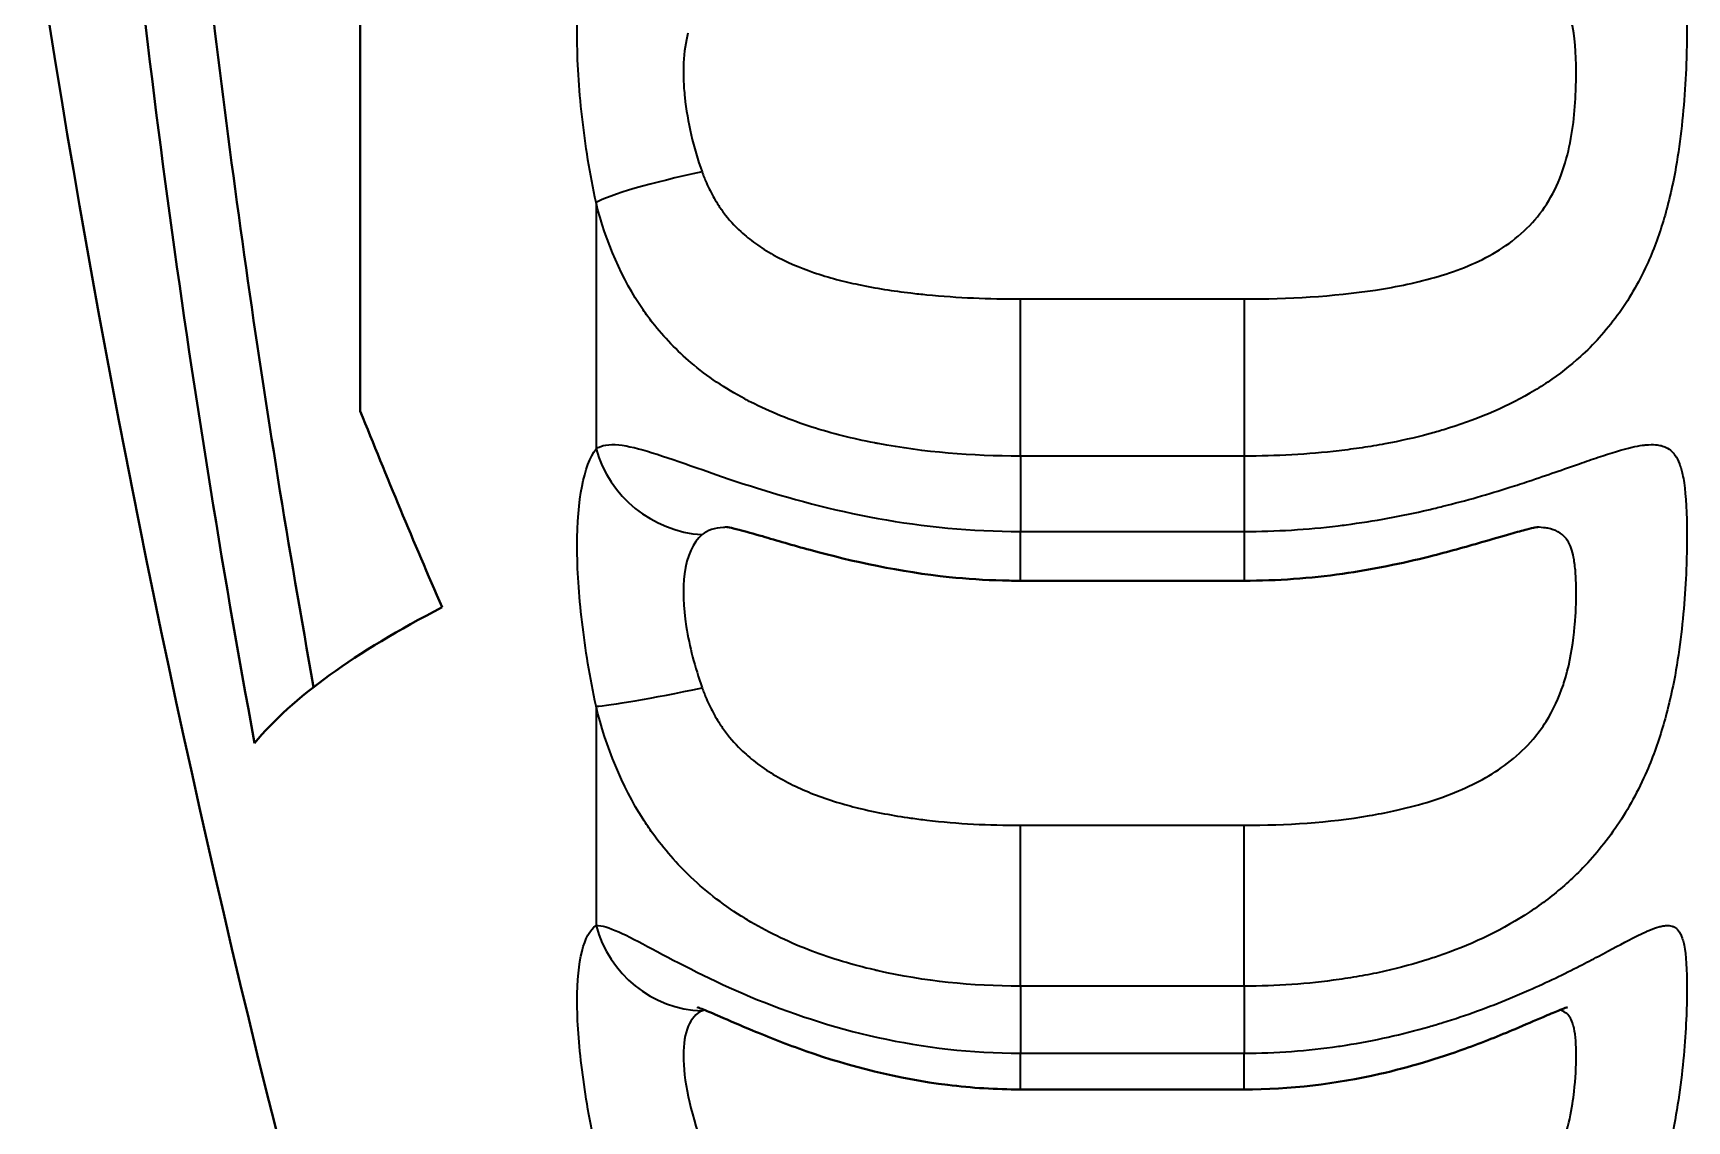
# Model space of a CAD drawing. Header units: millimetres. Extents: x 0 to 3364, y 0 to 2376.
# Drawn here: x 1916.31 to 1923.67, y 1272.85 to 1277.7 of the extents above; entities that cross this region are included whole.
import ezdxf

# ---------------------------------------------------------------- set-up
doc = ezdxf.new("R2010")
doc.units = ezdxf.units.MM
doc.header["$LTSCALE"] = 4
doc.layers.add('가시적인 것(ISO)', color=3, linetype='Continuous', lineweight=40, true_color=0x00ff00)
doc.layers.add('가시적인 좁은 것(ISO)', color=3, linetype='Continuous', lineweight=35, true_color=0x00ff00)

msp = doc.modelspace()

# ---------------------------------------------------------------- linework, layer by layer
at = {"layer": '가시적인 것(ISO)'}
for p, q in [((1917.7671, 1276.0113), (1917.7671, 1293.8087)), ((1920.7062, 1275.2562), (1921.7023, 1275.2562)), ((1920.7062, 1272.9907), (1921.7023, 1272.9907))]:
    msp.add_line(p, q, dxfattribs=at)
msp.add_arc((1972.5715, 1286.6988), 56.9, 188.59128, 198.96285, dxfattribs=at)
for centre, major_axis, ratio, start_param, end_param in [((1972.5715, 1283.7189), (-56.1173, 0), 0.948483, 0.081248, 0.173445), ((1972.5715, 1283.7189), (-55.8131, 0), 0.948483, 0.098253, 0.169616), ((1972.5715, 1286.6988), (-56.9, 0), 0.69853, 0.272243, 0.295127), ((1972.5715, 1274.0711), (-55.4665, 0), 0.100451, 6.090498, 6.200142)]:
    msp.add_ellipse(centre, major_axis=major_axis, ratio=ratio, start_param=start_param, end_param=end_param, dxfattribs=at)
for points, knots in [([(1920.7062, 1275.2562), (1920.6797, 1275.2562), (1920.6531, 1275.2566), (1920.547, 1275.2594), (1920.4675, 1275.2647), (1920.173, 1275.295), (1919.9578, 1275.342), (1919.6941, 1275.414), (1919.6209, 1275.4358), (1919.5184, 1275.4656), (1919.4822, 1275.4758), (1919.436, 1275.4876), (1919.4212, 1275.491), (1919.4052, 1275.4942), (1919.401, 1275.4949), (1919.399, 1275.4952), (1919.3986, 1275.4952), (1919.3986, 1275.4952)], [0, 0, 0, 0, 0.0079553, 0.0079553, 0.0318582, 0.0318582, 0.0974532, 0.0974532, 0.1241222, 0.1241222, 0.1406902, 0.1406902, 0.1507646, 0.1507646, 0.1569944, 0.1569944, 0.1585253, 0.1585253, 0.1585253, 0.1585253]), ([(1923.0099, 1275.4952), (1923.0099, 1275.4952), (1923.0099, 1275.4952), (1923.0099, 1275.4952), (1923.0054, 1275.4946), (1922.9892, 1275.4915), (1922.9763, 1275.4886), (1922.9412, 1275.4798), (1922.917, 1275.4731), (1922.8513, 1275.4544), (1922.8067, 1275.4412), (1922.6881, 1275.4068), (1922.61, 1275.3848), (1922.4058, 1275.3336), (1922.2742, 1275.3064), (1921.9972, 1275.2672), (1921.8493, 1275.2562), (1921.7023, 1275.2562)], [0.0084462, 0.0084462, 0.0084462, 0.0084462, 0.0084663, 0.0084663, 0.0166222, 0.0166222, 0.0258221, 0.0258221, 0.037866, 0.037866, 0.0556518, 0.0556518, 0.0827245, 0.0827245, 0.1238736, 0.1238736, 0.1679695, 0.1679695, 0.1679695, 0.1679695]), ([(1920.7062, 1272.9907), (1920.5981, 1272.9907), (1920.4896, 1272.9976), (1920.163, 1273.0375), (1919.9449, 1273.0937), (1919.667, 1273.191), (1919.586, 1273.2231), (1919.4601, 1273.2759), (1919.4106, 1273.2976), (1919.3401, 1273.3279), (1919.3146, 1273.3387), (1919.2844, 1273.3506), (1919.276, 1273.3537), (1919.2689, 1273.3561), (1919.2675, 1273.3565), (1919.2675, 1273.3565)], [0, 0, 0, 0, 0.0324335, 0.0324335, 0.099255, 0.099255, 0.1283185, 0.1283185, 0.1494176, 0.1494176, 0.1635651, 0.1635651, 0.1721558, 0.1721558, 0.1769199, 0.1769199, 0.1769199, 0.1769199]), ([(1923.1425, 1273.357), (1923.141, 1273.3566), (1923.1388, 1273.3559), (1923.1251, 1273.351), (1923.114, 1273.3467), (1923.0822, 1273.3338), (1923.0592, 1273.324), (1922.9969, 1273.2971), (1922.9546, 1273.2787), (1922.8409, 1273.2307), (1922.7648, 1273.2001), (1922.5666, 1273.1286), (1922.438, 1273.0896), (1922.1121, 1273.0156), (1921.9059, 1272.9907), (1921.7023, 1272.9907)], [0.0192865, 0.0192865, 0.0192865, 0.0192865, 0.0266841, 0.0266841, 0.0355698, 0.0355698, 0.0480232, 0.0480232, 0.0661664, 0.0661664, 0.0938928, 0.0938928, 0.1353505, 0.1353505, 0.1964544, 0.1964544, 0.1964544, 0.1964544])]:
    msp.add_open_spline(points, degree=3, knots=knots, dxfattribs=at)
at = {"layer": '가시적인 좁은 것(ISO)'}
for p, q in [((1918.8167, 1276.9404), (1918.8167, 1275.8443)), ((1920.7062, 1276.5112), (1921.7023, 1276.5112)), ((1920.7062, 1275.8111), (1920.7062, 1276.5112)), ((1921.7023, 1276.5112), (1921.7023, 1275.8111)), ((1920.7062, 1275.8111), (1920.7062, 1275.4757)), ((1921.7023, 1275.8111), (1920.7062, 1275.8111)), ((1921.7023, 1275.8111), (1921.7023, 1275.4757)), ((1920.7062, 1275.2562), (1920.7062, 1275.4757)), ((1920.7062, 1275.4757), (1921.7023, 1275.4757)), ((1921.7023, 1275.4757), (1921.7023, 1275.2562)), ((1918.8167, 1274.6974), (1918.8167, 1273.7208)), ((1920.7062, 1274.1671), (1921.7023, 1274.1671)), ((1920.7062, 1273.4509), (1920.7062, 1274.1671)), ((1921.7023, 1273.4509), (1921.7023, 1274.1671)), ((1920.7062, 1273.4509), (1920.7062, 1273.1521)), ((1921.7023, 1273.4509), (1920.7062, 1273.4509)), ((1921.7023, 1273.4509), (1921.7023, 1273.1521)), ((1920.7062, 1273.1292), (1920.7062, 1273.1521)), ((1920.7062, 1273.1521), (1921.7023, 1273.1521)), ((1921.7023, 1273.1292), (1921.7023, 1273.1521)), ((1920.7062, 1272.9907), (1920.7062, 1273.1292)), ((1921.7023, 1272.9907), (1921.7023, 1273.1292))]:
    msp.add_line(p, q, dxfattribs=at)
for centre, major_axis, ratio, start_param, end_param in [((1919.2891, 1277.0261), (-0.4892, -0.1036), 0.099392, 4.691347, 5.998528), ((1919.2891, 1275.9397), (0.4061, -0.2917), 0.935511, 3.996899, 5.30408), ((1919.5224, 1274.9598), (0.1945, -0.5245), 0.475723, 3.308853, 3.876547), ((1919.2891, 1274.8028), (-0.4892, -0.1032), 0.045587, 0.254002, 1.561184), ((1919.2891, 1273.8349), (-0.2884, 0.4085), 0.967648, 1.204121, 2.511302), ((1919.562, 1272.7553), (0.2765, -0.5835), 0.384732, 3.12552, 3.823887), ((1919.5755, 1272.671), (0.3003, -0.6501), 0.331793, 3.764099, 4.449038)]:
    msp.add_ellipse(centre, major_axis=major_axis, ratio=ratio, start_param=start_param, end_param=end_param, dxfattribs=at)
for points, knots in [([(1921.7023, 1278.0458), (1921.8445, 1278.0458), (1921.9842, 1278.0527), (1922.1215, 1278.0656), (1922.1331, 1278.0667), (1922.1447, 1278.0678), (1922.1563, 1278.069), (1922.2816, 1278.0816), (1922.4058, 1278.0994), (1922.5233, 1278.1195), (1922.5449, 1278.1232), (1922.5664, 1278.127), (1922.5876, 1278.1309), (1922.6919, 1278.1499), (1922.7916, 1278.1706), (1922.886, 1278.1908), (1922.9145, 1278.1969), (1922.9425, 1278.203), (1922.97, 1278.2089), (1923.0518, 1278.2265), (1923.1268, 1278.2425), (1923.1953, 1278.2548), (1923.2245, 1278.26), (1923.2525, 1278.2646), (1923.2794, 1278.2683), (1923.3367, 1278.2761), (1923.387, 1278.2796), (1923.4307, 1278.277), (1923.4468, 1278.276), (1923.462, 1278.2741), (1923.4764, 1278.2713), (1923.4819, 1278.2702), (1923.4874, 1278.269), (1923.4926, 1278.2676), (1923.5079, 1278.2636), (1923.522, 1278.2584), (1923.535, 1278.2519), (1923.5438, 1278.2474), (1923.552, 1278.2424), (1923.5598, 1278.2367), (1923.5676, 1278.2309), (1923.5748, 1278.2246), (1923.5816, 1278.2175), (1923.5907, 1278.2081), (1923.599, 1278.1974), (1923.6065, 1278.1853), (1923.6081, 1278.1828), (1923.6096, 1278.1801), (1923.6111, 1278.1775), (1923.615, 1278.1707), (1923.6186, 1278.1635), (1923.6221, 1278.1559), (1923.6293, 1278.14), (1923.6355, 1278.1224), (1923.641, 1278.103), (1923.6437, 1278.0934), (1923.6462, 1278.0832), (1923.6485, 1278.0727), (1923.6508, 1278.0621), (1923.6529, 1278.0511), (1923.6548, 1278.0397), (1923.6573, 1278.0249), (1923.6596, 1278.0094), (1923.6615, 1277.9931), (1923.6704, 1277.9195), (1923.6742, 1277.8295), (1923.6743, 1277.7285), (1923.6743, 1277.6977), (1923.674, 1277.6655), (1923.6733, 1277.6325), (1923.673, 1277.616), (1923.6725, 1277.5994), (1923.672, 1277.5826), (1923.67, 1277.5219), (1923.6667, 1277.4599), (1923.662, 1277.3971), (1923.6527, 1277.276), (1923.637, 1277.1491), (1923.6125, 1277.0308), (1923.604, 1276.9897), (1923.5944, 1276.9493), (1923.5836, 1276.9096), (1923.5791, 1276.8932), (1923.5745, 1276.8769), (1923.5696, 1276.8607), (1923.5489, 1276.7923), (1923.5244, 1276.7261), (1923.4958, 1276.6633), (1923.4769, 1276.622), (1923.4564, 1276.5823), (1923.4342, 1276.5444), (1923.3909, 1276.47), (1923.3408, 1276.4014), (1923.284, 1276.3388), (1923.2573, 1276.3092), (1923.2292, 1276.2813), (1923.2, 1276.2548), (1923.1544, 1276.2135), (1923.1057, 1276.1756), (1923.0543, 1276.141), (1923.0287, 1276.1237), (1923.0023, 1276.1072), (1922.9752, 1276.0914), (1922.8574, 1276.023), (1922.7294, 1275.9701), (1922.5916, 1275.9288), (1922.57, 1275.9223), (1922.5482, 1275.9161), (1922.5262, 1275.9102), (1922.4617, 1275.8929), (1922.3959, 1275.8782), (1922.3291, 1275.8657), (1922.2957, 1275.8595), (1922.262, 1275.8539), (1922.228, 1275.8488), (1922.194, 1275.8437), (1922.1597, 1275.8391), (1922.1252, 1275.8351), (1922.0561, 1275.827), (1921.986, 1275.821), (1921.9153, 1275.817), (1921.8446, 1275.813), (1921.7735, 1275.8111), (1921.7023, 1275.8111)], [0, 0, 0, 0, 0.000420749, 0.000420749, 0.000420749, 0.000456315, 0.000456315, 0.000456315, 0.000841498, 0.000841498, 0.000841498, 0.000912616, 0.000912616, 0.000912616, 0.001262247, 0.001262247, 0.001262247, 0.001368007, 0.001368007, 0.001368007, 0.001682996, 0.001682996, 0.001682996, 0.001817418, 0.001817418, 0.001817418, 0.002103745, 0.002103745, 0.002103745, 0.002208932, 0.002208932, 0.002208932, 0.002249619, 0.002249619, 0.002249619, 0.002366713, 0.002366713, 0.002366713, 0.002445604, 0.002445604, 0.002445604, 0.002524494, 0.002524494, 0.002524494, 0.002629681, 0.002629681, 0.002629681, 0.002651956, 0.002651956, 0.002651956, 0.002708572, 0.002708572, 0.002708572, 0.002826907, 0.002826907, 0.002826907, 0.002886075, 0.002886075, 0.002886075, 0.002945243, 0.002945243, 0.002945243, 0.003021559, 0.003021559, 0.003021559, 0.003365992, 0.003365992, 0.003365992, 0.003471179, 0.003471179, 0.003471179, 0.003523773, 0.003523773, 0.003523773, 0.003713713, 0.003713713, 0.003713713, 0.004080236, 0.004080236, 0.004080236, 0.00420749, 0.00420749, 0.00420749, 0.004260084, 0.004260084, 0.004260084, 0.004482243, 0.004482243, 0.004482243, 0.004628239, 0.004628239, 0.004628239, 0.004914142, 0.004914142, 0.004914142, 0.005048988, 0.005048988, 0.005048988, 0.005259363, 0.005259363, 0.005259363, 0.005364122, 0.005364122, 0.005364122, 0.005819028, 0.005819028, 0.005819028, 0.005890486, 0.005890486, 0.005890486, 0.006100861, 0.006100861, 0.006100861, 0.006206048, 0.006206048, 0.006206048, 0.006311235, 0.006311235, 0.006311235, 0.00652161, 0.00652161, 0.00652161, 0.006731984, 0.006731984, 0.006731984, 0.006731984]), ([(1918.8167, 1276.9404), (1918.7897, 1277.0679), (1918.769, 1277.1953), (1918.7546, 1277.3224), (1918.7402, 1277.4496), (1918.7327, 1277.5713), (1918.7327, 1277.685), (1918.7326, 1277.9124), (1918.7627, 1278.0956), (1918.8167, 1278.2062)], [0, 0, 0, 0, 0.000387646, 0.000387646, 0.000387646, 0.000775291, 0.000775291, 0.000775291, 0.001550582, 0.001550582, 0.001550582, 0.001550582]), ([(1923.1702, 1277.6954), (1923.1632, 1277.74), (1923.152, 1277.7785), (1923.1339, 1277.8088), (1923.1298, 1277.8158), (1923.1253, 1277.8223), (1923.1204, 1277.8284), (1923.1014, 1277.8522), (1923.0763, 1277.8698), (1923.0451, 1277.8815), (1923.0334, 1277.8859), (1923.0209, 1277.8895), (1923.0078, 1277.8924), (1922.9726, 1277.9002), (1922.9321, 1277.9031), (1922.8874, 1277.9031)], [0.0023666437, 0.0023666437, 0.0023666437, 0.0023666437, 0.0025620502, 0.0025620502, 0.0025620502, 0.002607049, 0.002607049, 0.002607049, 0.0027819645, 0.0027819645, 0.0027819645, 0.0028474542, 0.0028474542, 0.0028474542, 0.003023264, 0.003023264, 0.003023264, 0.003023264]), ([(1919.2258, 1277.6952), (1919.2156, 1277.6559), (1919.2092, 1277.6114), (1919.2068, 1277.5631), (1919.2061, 1277.5489), (1919.2058, 1277.5345), (1919.2058, 1277.5197), (1919.2058, 1277.5093), (1919.206, 1277.4988), (1919.2063, 1277.4881), (1919.2072, 1277.4623), (1919.209, 1277.4358), (1919.2119, 1277.4089), (1919.2175, 1277.3551), (1919.2273, 1277.2984), (1919.2404, 1277.2427), (1919.2535, 1277.187), (1919.2698, 1277.1317), (1919.2891, 1277.0769)], [0.0002450917, 0.0002450917, 0.0002450917, 0.0002450917, 0.0004186104, 0.0004186104, 0.0004186104, 0.0004694222, 0.0004694222, 0.0004694222, 0.0005053697, 0.0005053697, 0.0005053697, 0.0005921291, 0.0005921291, 0.0005921291, 0.0007656478, 0.0007656478, 0.0007656478, 0.0009391665, 0.0009391665, 0.0009391665, 0.0009391665]), ([(1921.7023, 1276.5112), (1921.8997, 1276.5112), (1922.0965, 1276.522), (1922.3828, 1276.5654), (1922.4768, 1276.5847), (1922.6574, 1276.6386), (1922.745, 1276.6735), (1922.9036, 1276.7681), (1922.9753, 1276.8291), (1923.0859, 1276.9817), (1923.124, 1277.0738), (1923.169, 1277.2677), (1923.1773, 1277.3645), (1923.1832, 1277.5459), (1923.1809, 1277.6279), (1923.1702, 1277.6954)], [0, 0, 0, 0, 0.000591661, 0.000591661, 0.000887491, 0.000887491, 0.001183322, 0.001183322, 0.001479152, 0.001479152, 0.001774983, 0.001774983, 0.002070813, 0.002070813, 0.002366644, 0.002366644, 0.002366644, 0.002366644]), ([(1919.2891, 1277.0769), (1919.2949, 1277.0606), (1919.3012, 1277.0445), (1919.3081, 1277.0286), (1919.3184, 1277.0049), (1919.33, 1276.9818), (1919.3428, 1276.9596), (1919.3492, 1276.9485), (1919.3559, 1276.9377), (1919.3629, 1276.9271), (1919.3664, 1276.9218), (1919.3699, 1276.9166), (1919.3735, 1276.9115), (1919.3772, 1276.9063), (1919.3809, 1276.9013), (1919.3846, 1276.8963), (1919.4078, 1276.8655), (1919.4335, 1276.8371), (1919.4615, 1276.8114), (1919.482, 1276.7926), (1919.5038, 1276.775), (1919.5264, 1276.7587), (1919.5521, 1276.7402), (1919.5788, 1276.7233), (1919.6062, 1276.7081), (1919.6628, 1276.6765), (1919.7229, 1276.651), (1919.7856, 1276.6295), (1919.8192, 1276.618), (1919.8531, 1276.6078), (1919.8875, 1276.5986), (1919.9198, 1276.5899), (1919.9526, 1276.5822), (1919.9856, 1276.5752), (1920.062, 1276.5591), (1920.1394, 1276.5472), (1920.2188, 1276.5378), (1920.2425, 1276.535), (1920.2662, 1276.5325), (1920.2899, 1276.5301), (1920.4274, 1276.5168), (1920.5662, 1276.5112), (1920.7062, 1276.5112)], [0.002610222, 0.002610222, 0.002610222, 0.002610222, 0.002662712, 0.002662712, 0.002662712, 0.002741446, 0.002741446, 0.002741446, 0.002780813, 0.002780813, 0.002780813, 0.002800497, 0.002800497, 0.002800497, 0.00282018, 0.00282018, 0.00282018, 0.002941456, 0.002941456, 0.002941456, 0.003030138, 0.003030138, 0.003030138, 0.003130664, 0.003130664, 0.003130664, 0.00333862, 0.00333862, 0.00333862, 0.003450054, 0.003450054, 0.003450054, 0.003555033, 0.003555033, 0.003555033, 0.003797578, 0.003797578, 0.003797578, 0.00386997, 0.00386997, 0.00386997, 0.004289886, 0.004289886, 0.004289886, 0.004289886]), ([(1920.7062, 1275.8111), (1920.4894, 1275.8111), (1920.2784, 1275.8284), (1920.0733, 1275.867), (1920.0676, 1275.868), (1920.062, 1275.8691), (1920.0564, 1275.8702), (1919.9596, 1275.889), (1919.8667, 1275.9121), (1919.7772, 1275.9408), (1919.6826, 1275.9712), (1919.5921, 1276.0078), (1919.5062, 1276.0517), (1919.497, 1276.0564), (1919.4878, 1276.0612), (1919.4787, 1276.0661), (1919.3921, 1276.1125), (1919.3122, 1276.166), (1919.2395, 1276.2276), (1919.1772, 1276.2804), (1919.1193, 1276.3402), (1919.0682, 1276.4055), (1919.0609, 1276.4148), (1919.0537, 1276.4243), (1919.0467, 1276.4338), (1919.0397, 1276.4434), (1919.0328, 1276.4531), (1919.026, 1276.4629), (1918.9314, 1276.6), (1918.8617, 1276.763), (1918.8167, 1276.9404)], [0, 0, 0, 0, 0.000641191, 0.000641191, 0.000641191, 0.00065882, 0.00065882, 0.00065882, 0.000961786, 0.000961786, 0.000961786, 0.001282382, 0.001282382, 0.001282382, 0.001316763, 0.001316763, 0.001316763, 0.001643352, 0.001643352, 0.001643352, 0.001923573, 0.001923573, 0.001923573, 0.001963585, 0.001963585, 0.001963585, 0.002003722, 0.002003722, 0.002003722, 0.002564764, 0.002564764, 0.002564764, 0.002564764]), ([(1918.8167, 1274.6974), (1918.7897, 1274.8254), (1918.769, 1274.9504), (1918.7546, 1275.0724), (1918.7402, 1275.1943), (1918.7327, 1275.308), (1918.7327, 1275.411), (1918.7326, 1275.6171), (1918.7627, 1275.7691), (1918.8167, 1275.8443)], [0, 0, 0, 0, 0.000387646, 0.000387646, 0.000387646, 0.000775291, 0.000775291, 0.000775291, 0.001550582, 0.001550582, 0.001550582, 0.001550582]), ([(1918.8167, 1275.8443), (1918.8423, 1275.8608), (1918.8758, 1275.8655), (1918.9593, 1275.8572), (1919.0089, 1275.8445), (1919.1839, 1275.79), (1919.3331, 1275.733), (1919.675, 1275.6235), (1919.8687, 1275.5705), (1920.2745, 1275.4969), (1920.4898, 1275.4757), (1920.7062, 1275.4757)], [0.004174723, 0.004174723, 0.004174723, 0.004174723, 0.004494381, 0.004494381, 0.004814039, 0.004814039, 0.005453354, 0.005453354, 0.006092669, 0.006092669, 0.006731984, 0.006731984, 0.006731984, 0.006731984]), ([(1921.7023, 1275.4757), (1921.8445, 1275.4757), (1921.9842, 1275.4845), (1922.1215, 1275.5011), (1922.1331, 1275.5025), (1922.1447, 1275.504), (1922.1563, 1275.5055), (1922.2816, 1275.5219), (1922.4058, 1275.5451), (1922.5233, 1275.5722), (1922.5449, 1275.5773), (1922.5664, 1275.5824), (1922.5876, 1275.5877), (1922.6919, 1275.6135), (1922.7916, 1275.6425), (1922.886, 1275.6724), (1922.9145, 1275.6814), (1922.9425, 1275.6905), (1922.97, 1275.6997), (1923.0518, 1275.7268), (1923.1268, 1275.7534), (1923.1953, 1275.7773), (1923.2245, 1275.7875), (1923.2525, 1275.7972), (1923.2794, 1275.8062), (1923.3367, 1275.8255), (1923.387, 1275.8411), (1923.4307, 1275.851), (1923.4468, 1275.8547), (1923.462, 1275.8575), (1923.4764, 1275.8595), (1923.4819, 1275.8603), (1923.4874, 1275.8609), (1923.4926, 1275.8614), (1923.5079, 1275.8628), (1923.522, 1275.8631), (1923.535, 1275.862), (1923.5438, 1275.8613), (1923.552, 1275.8599), (1923.5598, 1275.8579), (1923.5676, 1275.8559), (1923.5748, 1275.8533), (1923.5816, 1275.8499), (1923.5907, 1275.8455), (1923.599, 1275.8397), (1923.6065, 1275.8326), (1923.6081, 1275.831), (1923.6096, 1275.8295), (1923.6111, 1275.8278), (1923.615, 1275.8237), (1923.6186, 1275.8191), (1923.6221, 1275.8141), (1923.6293, 1275.8037), (1923.6355, 1275.7915), (1923.641, 1275.7775), (1923.6437, 1275.7704), (1923.6462, 1275.7629), (1923.6485, 1275.755), (1923.6508, 1275.747), (1923.6529, 1275.7385), (1923.6548, 1275.7296), (1923.6573, 1275.718), (1923.6596, 1275.7057), (1923.6615, 1275.6924), (1923.6704, 1275.6328), (1923.6742, 1275.5551), (1923.6743, 1275.4637), (1923.6743, 1275.4358), (1923.674, 1275.4063), (1923.6733, 1275.3758), (1923.673, 1275.3605), (1923.6725, 1275.345), (1923.672, 1275.3293), (1923.67, 1275.2725), (1923.6667, 1275.2134), (1923.662, 1275.1528), (1923.6527, 1275.0357), (1923.637, 1274.9096), (1923.6125, 1274.7896), (1923.604, 1274.7479), (1923.5944, 1274.7066), (1923.5836, 1274.6658), (1923.5791, 1274.6489), (1923.5745, 1274.6321), (1923.5696, 1274.6153), (1923.5489, 1274.5446), (1923.5244, 1274.4753), (1923.4958, 1274.4089), (1923.4769, 1274.3652), (1923.4564, 1274.3229), (1923.4342, 1274.2822), (1923.3909, 1274.2025), (1923.3408, 1274.1279), (1923.284, 1274.059), (1923.2573, 1274.0265), (1923.2292, 1273.9956), (1923.2, 1273.9661), (1923.1544, 1273.9201), (1923.1057, 1273.8776), (1923.0543, 1273.8383), (1923.0287, 1273.8187), (1923.0023, 1273.7999), (1922.9752, 1273.7819), (1922.8574, 1273.7036), (1922.7294, 1273.6418), (1922.5916, 1273.5928), (1922.57, 1273.5851), (1922.5482, 1273.5778), (1922.5262, 1273.5708), (1922.4617, 1273.5501), (1922.3959, 1273.5324), (1922.3291, 1273.5174), (1922.2957, 1273.5099), (1922.262, 1273.5031), (1922.228, 1273.4969), (1922.194, 1273.4907), (1922.1597, 1273.4852), (1922.1252, 1273.4803), (1922.0561, 1273.4704), (1921.986, 1273.4631), (1921.9153, 1273.4582), (1921.8446, 1273.4533), (1921.7735, 1273.4509), (1921.7023, 1273.4509)], [0, 0, 0, 0, 0.000420749, 0.000420749, 0.000420749, 0.000456315, 0.000456315, 0.000456315, 0.000841498, 0.000841498, 0.000841498, 0.000912616, 0.000912616, 0.000912616, 0.001262247, 0.001262247, 0.001262247, 0.001368007, 0.001368007, 0.001368007, 0.001682996, 0.001682996, 0.001682996, 0.001817418, 0.001817418, 0.001817418, 0.002103745, 0.002103745, 0.002103745, 0.002208932, 0.002208932, 0.002208932, 0.002249619, 0.002249619, 0.002249619, 0.002366713, 0.002366713, 0.002366713, 0.002445604, 0.002445604, 0.002445604, 0.002524494, 0.002524494, 0.002524494, 0.002629681, 0.002629681, 0.002629681, 0.002651956, 0.002651956, 0.002651956, 0.002708572, 0.002708572, 0.002708572, 0.002826907, 0.002826907, 0.002826907, 0.002886075, 0.002886075, 0.002886075, 0.002945243, 0.002945243, 0.002945243, 0.003021559, 0.003021559, 0.003021559, 0.003365992, 0.003365992, 0.003365992, 0.003471179, 0.003471179, 0.003471179, 0.003523773, 0.003523773, 0.003523773, 0.003713713, 0.003713713, 0.003713713, 0.004080236, 0.004080236, 0.004080236, 0.00420749, 0.00420749, 0.00420749, 0.004260084, 0.004260084, 0.004260084, 0.004482243, 0.004482243, 0.004482243, 0.004628239, 0.004628239, 0.004628239, 0.004914142, 0.004914142, 0.004914142, 0.005048988, 0.005048988, 0.005048988, 0.005259363, 0.005259363, 0.005259363, 0.005364122, 0.005364122, 0.005364122, 0.005819028, 0.005819028, 0.005819028, 0.005890486, 0.005890486, 0.005890486, 0.006100861, 0.006100861, 0.006100861, 0.006206048, 0.006206048, 0.006206048, 0.006311235, 0.006311235, 0.006311235, 0.00652161, 0.00652161, 0.00652161, 0.006731984, 0.006731984, 0.006731984, 0.006731984]), ([(1919.4036, 1275.4945), (1919.397, 1275.4944), (1919.3906, 1275.4941), (1919.3844, 1275.4937), (1919.3444, 1275.4908), (1919.3121, 1275.4809), (1919.2891, 1275.4616)], [0.0014350318, 0.0014350318, 0.0014350318, 0.0014350318, 0.0014675089, 0.0014675089, 0.0014675089, 0.001677153, 0.001677153, 0.001677153, 0.001677153]), ([(1923.1788, 1275.2869), (1923.1772, 1275.3094), (1923.1749, 1275.3303), (1923.1717, 1275.3493), (1923.1665, 1275.38), (1923.1589, 1275.4062), (1923.1471, 1275.4274), (1923.1432, 1275.4345), (1923.1388, 1275.441), (1923.1339, 1275.4469), (1923.1152, 1275.4696), (1923.0892, 1275.4834), (1923.0545, 1275.4899), (1923.0514, 1275.4905), (1923.0483, 1275.491), (1923.0451, 1275.4914), (1923.0327, 1275.4932), (1923.0194, 1275.4942), (1923.0054, 1275.4945)], [0.002255358, 0.002255358, 0.002255358, 0.002255358, 0.0023529535, 0.0023529535, 0.0023529535, 0.002509674, 0.002509674, 0.002509674, 0.0025621266, 0.0025621266, 0.0025621266, 0.00276399, 0.00276399, 0.00276399, 0.0027818134, 0.0027818134, 0.0027818134, 0.0028512859, 0.0028512859, 0.0028512859, 0.0028512859]), ([(1919.2108, 1275.2869), (1919.2022, 1275.2206), (1919.2049, 1275.1395), (1919.2324, 1274.9643), (1919.2567, 1274.8717), (1919.2891, 1274.7796)], [0.0003578551, 0.0003578551, 0.0003578551, 0.0003578551, 0.0006485108, 0.0006485108, 0.0009391665, 0.0009391665, 0.0009391665, 0.0009391665]), ([(1921.7023, 1274.1671), (1921.8904, 1274.1671), (1922.0781, 1274.1793), (1922.2605, 1274.2103), (1922.2969, 1274.2166), (1922.3332, 1274.2236), (1922.3693, 1274.2314), (1922.4687, 1274.2531), (1922.5644, 1274.281), (1922.657, 1274.3199), (1922.699, 1274.3376), (1922.7397, 1274.3574), (1922.7787, 1274.3798), (1922.8169, 1274.4017), (1922.8538, 1274.4262), (1922.8886, 1274.4539), (1922.9252, 1274.483), (1922.9589, 1274.5152), (1922.9892, 1274.5507), (1923.0102, 1274.5753), (1923.0298, 1274.6016), (1923.0474, 1274.6296), (1923.0795, 1274.6803), (1923.105, 1274.7359), (1923.124, 1274.793), (1923.1279, 1274.8048), (1923.1315, 1274.8166), (1923.1349, 1274.8285), (1923.1539, 1274.8947), (1923.1653, 1274.9633), (1923.1721, 1275.0271), (1923.1732, 1275.038), (1923.1742, 1275.0487), (1923.1751, 1275.0594), (1923.1795, 1275.111), (1923.1813, 1275.1606), (1923.1813, 1275.2057), (1923.1813, 1275.2344), (1923.1805, 1275.2616), (1923.1788, 1275.2869)], [0, 0, 0, 0, 0.00056384, 0.00056384, 0.00056384, 0.000676578, 0.000676578, 0.000676578, 0.000986851, 0.000986851, 0.000986851, 0.001127679, 0.001127679, 0.001127679, 0.001265293, 0.001265293, 0.001265293, 0.001409599, 0.001409599, 0.001409599, 0.001509663, 0.001509663, 0.001509663, 0.001691519, 0.001691519, 0.001691519, 0.00172898, 0.00172898, 0.00172898, 0.001937899, 0.001937899, 0.001937899, 0.001973438, 0.001973438, 0.001973438, 0.002145509, 0.002145509, 0.002145509, 0.002255358, 0.002255358, 0.002255358, 0.002255358]), ([(1919.2891, 1274.7796), (1919.2949, 1274.7632), (1919.3012, 1274.7469), (1919.3081, 1274.7308), (1919.3184, 1274.7068), (1919.33, 1274.6832), (1919.3428, 1274.6604), (1919.3492, 1274.649), (1919.3559, 1274.6378), (1919.3629, 1274.6268), (1919.3664, 1274.6213), (1919.3699, 1274.6159), (1919.3735, 1274.6106), (1919.3772, 1274.6052), (1919.3809, 1274.6), (1919.3846, 1274.5947), (1919.4078, 1274.5626), (1919.4335, 1274.5328), (1919.4615, 1274.5054), (1919.482, 1274.4853), (1919.5038, 1274.4664), (1919.5264, 1274.4488), (1919.5521, 1274.4288), (1919.5788, 1274.4105), (1919.6062, 1274.3937), (1919.6628, 1274.3591), (1919.7229, 1274.3305), (1919.7856, 1274.3061), (1919.8192, 1274.2931), (1919.8531, 1274.2814), (1919.8875, 1274.2708), (1919.9198, 1274.2609), (1919.9526, 1274.2519), (1919.9856, 1274.2437), (1920.062, 1274.2249), (1920.1394, 1274.2107), (1920.2188, 1274.1995), (1920.2425, 1274.1961), (1920.2662, 1274.193), (1920.2899, 1274.1903), (1920.4274, 1274.1741), (1920.5662, 1274.1671), (1920.7062, 1274.1671)], [0.002610222, 0.002610222, 0.002610222, 0.002610222, 0.002662712, 0.002662712, 0.002662712, 0.002741446, 0.002741446, 0.002741446, 0.002780813, 0.002780813, 0.002780813, 0.002800497, 0.002800497, 0.002800497, 0.00282018, 0.00282018, 0.00282018, 0.002941456, 0.002941456, 0.002941456, 0.003030138, 0.003030138, 0.003030138, 0.003130664, 0.003130664, 0.003130664, 0.00333862, 0.00333862, 0.00333862, 0.003450054, 0.003450054, 0.003450054, 0.003555033, 0.003555033, 0.003555033, 0.003797578, 0.003797578, 0.003797578, 0.00386997, 0.00386997, 0.00386997, 0.004289886, 0.004289886, 0.004289886, 0.004289886]), ([(1920.7062, 1273.4509), (1920.4894, 1273.4509), (1920.2784, 1273.4724), (1920.0733, 1273.5189), (1920.0676, 1273.5202), (1920.062, 1273.5215), (1920.0564, 1273.5228), (1919.9596, 1273.5455), (1919.8667, 1273.5732), (1919.7772, 1273.6071), (1919.6826, 1273.643), (1919.5921, 1273.6857), (1919.5062, 1273.7363), (1919.497, 1273.7417), (1919.4878, 1273.7472), (1919.4787, 1273.7528), (1919.3921, 1273.8061), (1919.3122, 1273.8669), (1919.2395, 1273.9357), (1919.1772, 1273.9948), (1919.1193, 1274.0609), (1919.0682, 1274.1321), (1919.0609, 1274.1423), (1919.0537, 1274.1525), (1919.0467, 1274.1629), (1919.0397, 1274.1733), (1919.0328, 1274.1838), (1919.026, 1274.1944), (1918.9314, 1274.3428), (1918.8617, 1274.5156), (1918.8167, 1274.6974)], [0, 0, 0, 0, 0.000641191, 0.000641191, 0.000641191, 0.00065882, 0.00065882, 0.00065882, 0.000961786, 0.000961786, 0.000961786, 0.001282382, 0.001282382, 0.001282382, 0.001316763, 0.001316763, 0.001316763, 0.001643352, 0.001643352, 0.001643352, 0.001923573, 0.001923573, 0.001923573, 0.001963585, 0.001963585, 0.001963585, 0.002003722, 0.002003722, 0.002003722, 0.002564764, 0.002564764, 0.002564764, 0.002564764]), ([(1918.8167, 1272.7181), (1918.7897, 1272.8438), (1918.769, 1272.9637), (1918.7546, 1273.0777), (1918.7402, 1273.1917), (1918.7327, 1273.2949), (1918.7327, 1273.385), (1918.7326, 1273.5652), (1918.7627, 1273.6827), (1918.8167, 1273.7208)], [0, 0, 0, 0, 0.000387646, 0.000387646, 0.000387646, 0.000775291, 0.000775291, 0.000775291, 0.001550582, 0.001550582, 0.001550582, 0.001550582]), ([(1918.8167, 1273.7208), (1918.8423, 1273.722), (1918.8758, 1273.7113), (1918.9593, 1273.6739), (1919.0089, 1273.6474), (1919.1839, 1273.5542), (1919.3331, 1273.4755), (1919.675, 1273.3322), (1919.8687, 1273.267), (1920.2745, 1273.1773), (1920.4898, 1273.1521), (1920.7062, 1273.1521)], [0.004174723, 0.004174723, 0.004174723, 0.004174723, 0.004494381, 0.004494381, 0.004814039, 0.004814039, 0.005453354, 0.005453354, 0.006092669, 0.006092669, 0.006731984, 0.006731984, 0.006731984, 0.006731984]), ([(1921.7023, 1273.1521), (1921.8447, 1273.1521), (1921.9846, 1273.1626), (1922.1221, 1273.1827), (1922.1335, 1273.1844), (1922.1449, 1273.1861), (1922.1563, 1273.1879), (1922.282, 1273.2078), (1922.4066, 1273.236), (1922.5244, 1273.2697), (1922.5457, 1273.2758), (1922.5668, 1273.2821), (1922.5876, 1273.2885), (1922.6924, 1273.3209), (1922.7927, 1273.3576), (1922.8875, 1273.3968), (1922.9155, 1273.4084), (1922.943, 1273.4202), (1922.97, 1273.4321), (1923.0524, 1273.4685), (1923.1279, 1273.5053), (1923.1969, 1273.5405), (1923.2255, 1273.5552), (1923.253, 1273.5695), (1923.2794, 1273.5835), (1923.3373, 1273.6141), (1923.388, 1273.6416), (1923.4321, 1273.6641), (1923.4481, 1273.6723), (1923.4634, 1273.6798), (1923.4777, 1273.6865), (1923.4828, 1273.6888), (1923.4878, 1273.6911), (1923.4926, 1273.6933), (1923.498, 1273.6957), (1923.5033, 1273.698), (1923.5084, 1273.7001), (1923.523, 1273.7061), (1923.5365, 1273.711), (1923.5489, 1273.7145), (1923.555, 1273.7163), (1923.5609, 1273.7177), (1923.5666, 1273.7187), (1923.5722, 1273.7198), (1923.5775, 1273.7204), (1923.5826, 1273.7207), (1923.5916, 1273.7212), (1923.5998, 1273.7204), (1923.6073, 1273.7183), (1923.6086, 1273.7179), (1923.6099, 1273.7175), (1923.6111, 1273.717), (1923.6153, 1273.7155), (1923.6191, 1273.7135), (1923.6228, 1273.711), (1923.6299, 1273.7062), (1923.6361, 1273.6995), (1923.6415, 1273.6909), (1923.6442, 1273.6866), (1923.6467, 1273.6818), (1923.649, 1273.6765), (1923.6513, 1273.6712), (1923.6533, 1273.6654), (1923.6553, 1273.659), (1923.6576, 1273.6513), (1923.6597, 1273.6428), (1923.6615, 1273.6336), (1923.6705, 1273.5885), (1923.6743, 1273.5238), (1923.6743, 1273.4423)], [0, 0, 0, 0, 0.000421362, 0.000421362, 0.000421362, 0.000456316, 0.000456316, 0.000456316, 0.000842724, 0.000842724, 0.000842724, 0.000912615, 0.000912615, 0.000912615, 0.001264086, 0.001264086, 0.001264086, 0.001368003, 0.001368003, 0.001368003, 0.001685448, 0.001685448, 0.001685448, 0.00181742, 0.00181742, 0.00181742, 0.00210681, 0.00210681, 0.00210681, 0.002212151, 0.002212151, 0.002212151, 0.002249654, 0.002249654, 0.002249654, 0.002291156, 0.002291156, 0.002291156, 0.002409664, 0.002409664, 0.002409664, 0.002468918, 0.002468918, 0.002468918, 0.002528172, 0.002528172, 0.002528172, 0.002633513, 0.002633513, 0.002633513, 0.002651983, 0.002651983, 0.002651983, 0.002712518, 0.002712518, 0.002712518, 0.002831026, 0.002831026, 0.002831026, 0.00289028, 0.00289028, 0.00289028, 0.002949534, 0.002949534, 0.002949534, 0.00302157, 0.00302157, 0.00302157, 0.003370896, 0.003370896, 0.003370896, 0.003370896]), ([(1923.6743, 1273.4423), (1923.6743, 1273.4179), (1923.674, 1273.3916), (1923.6732, 1273.3641), (1923.6729, 1273.3504), (1923.6724, 1273.3363), (1923.6718, 1273.3219), (1923.6699, 1273.2714), (1923.6666, 1273.218), (1923.662, 1273.1621), (1923.6527, 1273.0516), (1923.637, 1272.9291), (1923.6125, 1272.81), (1923.6037, 1272.7674), (1923.5938, 1272.725), (1923.5827, 1272.6827), (1923.5782, 1272.6658), (1923.5735, 1272.6489), (1923.5686, 1272.632), (1923.5482, 1272.5616), (1923.524, 1272.492), (1923.4958, 1272.4244), (1923.4765, 1272.3784), (1923.4555, 1272.3336), (1923.4328, 1272.2902), (1923.3898, 1272.2079), (1923.3402, 1272.1298), (1923.284, 1272.0569), (1923.2568, 1272.0216), (1923.2282, 1271.9877), (1923.1984, 1271.9554), (1923.1528, 1271.9059), (1923.1042, 1271.8597), (1923.0527, 1271.8168), (1923.0276, 1271.7958), (1923.0017, 1271.7756), (1922.9752, 1271.7561), (1922.8574, 1271.6698), (1922.7294, 1271.6003), (1922.5916, 1271.5447), (1922.5696, 1271.5359), (1922.5474, 1271.5274), (1922.5251, 1271.5193), (1922.4606, 1271.4959), (1922.395, 1271.4757), (1922.3282, 1271.4585), (1922.2948, 1271.4499), (1922.2612, 1271.4421), (1922.2273, 1271.435), (1922.1933, 1271.4278), (1922.1591, 1271.4215), (1922.1246, 1271.4158), (1922.0556, 1271.4044), (1921.9855, 1271.3959), (1921.915, 1271.3902), (1921.8444, 1271.3846), (1921.7734, 1271.3818), (1921.7023, 1271.3818)], [0.003370896, 0.003370896, 0.003370896, 0.003370896, 0.00347593, 0.00347593, 0.00347593, 0.003528447, 0.003528447, 0.003528447, 0.003713695, 0.003713695, 0.003713695, 0.004080235, 0.004080235, 0.004080235, 0.004211168, 0.004211168, 0.004211168, 0.004263685, 0.004263685, 0.004263685, 0.00448226, 0.00448226, 0.00448226, 0.004631304, 0.004631304, 0.004631304, 0.004914149, 0.004914149, 0.004914149, 0.00505144, 0.00505144, 0.00505144, 0.005261508, 0.005261508, 0.005261508, 0.00536413, 0.00536413, 0.00536413, 0.005819028, 0.005819028, 0.005819028, 0.005891712, 0.005891712, 0.005891712, 0.00610178, 0.00610178, 0.00610178, 0.006206814, 0.006206814, 0.006206814, 0.006311848, 0.006311848, 0.006311848, 0.006521916, 0.006521916, 0.006521916, 0.006731984, 0.006731984, 0.006731984, 0.006731984]), ([(1923.1813, 1273.1411), (1923.1813, 1273.1889), (1923.1786, 1273.2302), (1923.1717, 1273.2624), (1923.1698, 1273.2716), (1923.1674, 1273.28), (1923.1647, 1273.2877), (1923.1577, 1273.3072), (1923.1479, 1273.3222), (1923.134, 1273.3323), (1923.1265, 1273.3376), (1923.1179, 1273.3416), (1923.1081, 1273.3443)], [0.0021435891, 0.0021435891, 0.0021435891, 0.0021435891, 0.0023524913, 0.0023524913, 0.0023524913, 0.0024118762, 0.0024118762, 0.0024118762, 0.0025625028, 0.0025625028, 0.0025625028, 0.0026427796, 0.0026427796, 0.0026427796, 0.0026427796]), ([(1921.7023, 1272.0983), (1921.8811, 1272.0983), (1922.0596, 1272.1115), (1922.2333, 1272.1431), (1922.2789, 1272.1514), (1922.3242, 1272.161), (1922.3693, 1272.1721), (1922.4687, 1272.1965), (1922.5644, 1272.2276), (1922.657, 1272.2701), (1922.6823, 1272.2817), (1922.7071, 1272.2941), (1922.7315, 1272.3074), (1922.7869, 1272.3377), (1922.8396, 1272.3725), (1922.8886, 1272.4135), (1922.9074, 1272.4292), (1922.9255, 1272.4457), (1922.9428, 1272.4631), (1922.9822, 1272.5027), (1923.0175, 1272.5467), (1923.0474, 1272.5945), (1923.0648, 1272.6222), (1923.0802, 1272.6511), (1923.0937, 1272.6807), (1923.1102, 1272.717), (1923.124, 1272.7545), (1923.1349, 1272.7919), (1923.1484, 1272.8374), (1923.158, 1272.8833), (1923.1648, 1272.9268), (1923.1676, 1272.9452), (1923.17, 1272.9633), (1923.172, 1272.9808), (1923.1787, 1273.0391), (1923.1813, 1273.0939), (1923.1813, 1273.1411)], [0, 0, 0, 0, 0.000535897, 0.000535897, 0.000535897, 0.000676587, 0.000676587, 0.000676587, 0.000986833, 0.000986833, 0.000986833, 0.001071795, 0.001071795, 0.001071795, 0.001265373, 0.001265373, 0.001265373, 0.001339743, 0.001339743, 0.001339743, 0.001509314, 0.001509314, 0.001509314, 0.001607692, 0.001607692, 0.001607692, 0.001728417, 0.001728417, 0.001728417, 0.00187564, 0.00187564, 0.00187564, 0.001937837, 0.001937837, 0.001937837, 0.002143589, 0.002143589, 0.002143589, 0.002143589])]:
    msp.add_open_spline(points, degree=3, knots=knots, dxfattribs=at)
msp.add_open_spline([(1919.3004, 1273.3443), (1919.2964, 1273.3432), (1919.2926, 1273.3419), (1919.2891, 1273.3404)], degree=3, dxfattribs=at)

doc.saveas('drawing.dxf')
